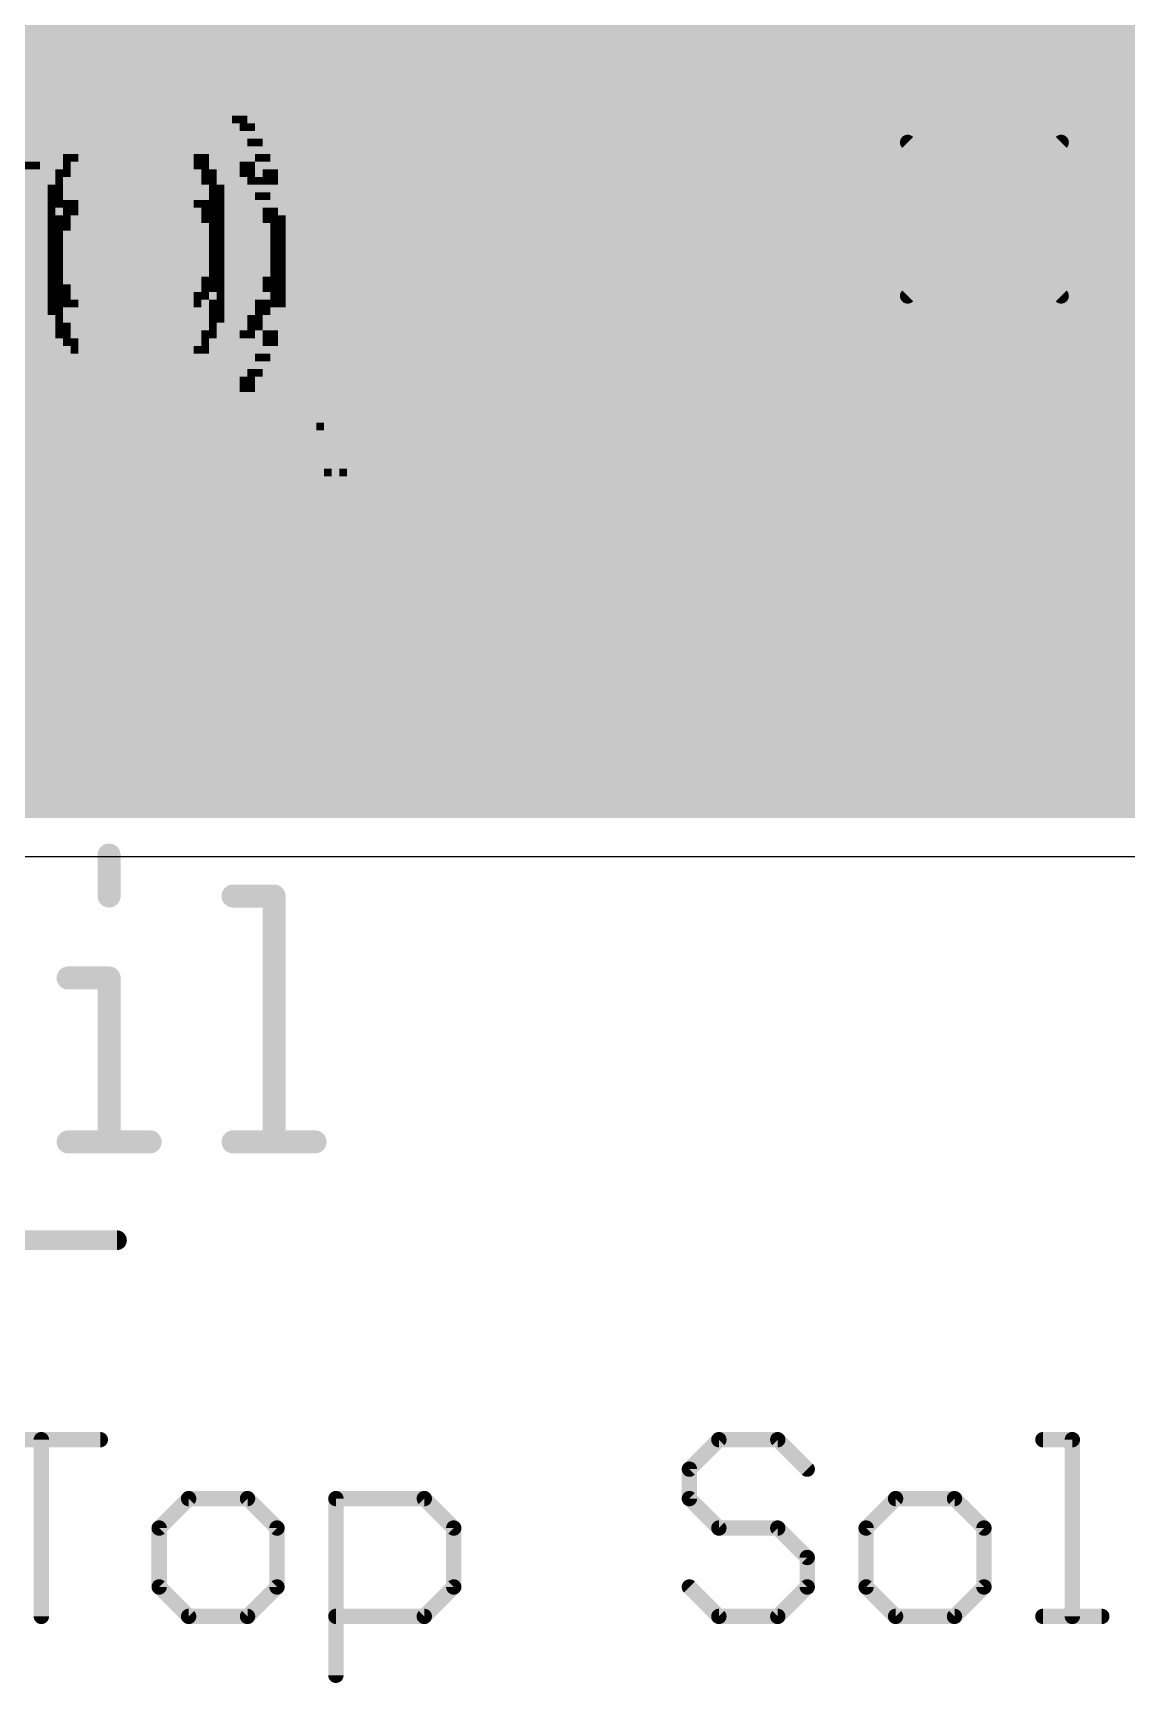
# Model space of a CAD drawing. Extents: x -1.41 to 8.41, y -3.01 to 3.01.
# Drawn here: x 0.6152 to 0.9001, y -0.2153 to 0.2145 of the extents above; entities that cross this region are included whole.
import ezdxf

# ---------------------------------------------------------------- set-up
doc = ezdxf.new("R2010")
doc.units = 0
for name, color, linetype in [('1', 12, 'CONTINUOUS'), ('145', 110, 'CONTINUOUS'), ('15', 6, 'CONTINUOUS'), ('16', 5, 'CONTINUOUS'), ('18', 110, 'CONTINUOUS'), ('2', 4, 'CONTINUOUS'), ('20', 6, 'CONTINUOUS'), ('25', 53, 'CONTINUOUS'), ('26', 53, 'CONTINUOUS'), ('29', 253, 'CONTINUOUS'), ('47', 253, 'CONTINUOUS')]:
    doc.layers.add(name, color=color, linetype=linetype)

# ---------------------------------------------------------------- blocks, each defined once
blk = doc.blocks.new('RECT')
blk.add_solid([(-0.5, -0.5), (0.5, -0.5), (-0.5, 0.5), (0.5, 0.5)])
blk = doc.blocks.new('ROUNDV')
at = {"const_width": 0.5}
blk.add_lwpolyline([(0, -0.25, 1), (0, 0.25, 1), (0, -0.25)], format="xyb", dxfattribs=at)

msp = doc.modelspace()

# ---------------------------------------------------------------- linework, layer by layer
at = {"layer": '1', "const_width": 0.02}
for points in [[(0.02, 0.22), (0.99, 0.22)], [(0.02, 0.2), (0.997483, 0.2)], [(0.02, 0.18), (1.015147, 0.18)], [(0.02, 0.16), (1.18, 0.16)], [(0.02, 0.14), (1.18, 0.14)], [(0.02, 0.12), (1.18, 0.12)], [(0.02, 0.1), (1.18, 0.1)], [(0.02, 0.08), (1.18, 0.08)], [(0.02, 0.06), (1.18, 0.06)], [(0.02, 0.04), (1.18, 0.04)], [(1.18, 0.02), (0.02, 0.02)], [(0.02, 0.02), (1.18, 0.02)]]:
    msp.add_lwpolyline(points, dxfattribs=at)
at = {"layer": '145', "const_width": 0.004}
for points in [[(0.843, 0.186), (0.883, 0.146)], [(0.883, 0.186), (0.843, 0.146)]]:
    msp.add_lwpolyline(points, dxfattribs=at)
at = {"layer": '145', "const_width": 0.002}
for points in [[(0.843707, 0.186707, 1), (0.842293, 0.185293)], [(0.883707, 0.185293, 1), (0.882293, 0.186707)], [(0.842293, 0.146707, 1), (0.843707, 0.145293)], [(0.882293, 0.145293, 1), (0.883707, 0.146707)]]:
    msp.add_lwpolyline(points, format="xyb", dxfattribs=at)
at = {"layer": '15', "const_width": 0.016}
for points in [[(0.018, 0.208), (1.182, 0.208)], [(0.018, 0.192), (1.182, 0.192)], [(0.018, 0.176), (1.182, 0.176)], [(0.018, 0.16), (1.182, 0.16)], [(0.018, 0.144), (1.182, 0.144)], [(0.018, 0.128), (1.182, 0.128)], [(0.018, 0.112), (1.182, 0.112)], [(0.018, 0.096), (1.182, 0.096)], [(0.018, 0.08), (1.182, 0.08)], [(0.018, 0.064), (1.182, 0.064)], [(0.018, 0.048), (1.182, 0.048)], [(0.018, 0.032), (1.182, 0.032)], [(1.182, 0.018), (0.018, 0.018)]]:
    msp.add_lwpolyline(points, dxfattribs=at)
at = {"layer": '16', "const_width": 0.02}
for points in [[(0.02, 0.22), (1.18, 0.22)], [(0.02, 0.2), (1.18, 0.2)], [(0.02, 0.18), (1.18, 0.18)], [(0.02, 0.16), (1.18, 0.16)], [(0.02, 0.14), (1.18, 0.14)], [(0.02, 0.12), (1.18, 0.12)], [(0.02, 0.1), (1.18, 0.1)], [(0.02, 0.08), (1.18, 0.08)], [(0.02, 0.06), (1.18, 0.06)], [(0.02, 0.04), (1.18, 0.04)], [(1.18, 0.02), (0.02, 0.02)], [(0.02, 0.02), (1.18, 0.02)]]:
    msp.add_lwpolyline(points, dxfattribs=at)
at = {"layer": '2', "const_width": 0.016}
for points in [[(0.018, 0.208), (1.182, 0.208)], [(0.018, 0.192), (1.182, 0.192)], [(0.018, 0.176), (1.182, 0.176)], [(0.018, 0.16), (1.182, 0.16)], [(0.018, 0.144), (1.182, 0.144)], [(0.018, 0.128), (1.182, 0.128)], [(0.018, 0.112), (1.182, 0.112)], [(0.018, 0.096), (1.182, 0.096)], [(0.018, 0.08), (1.182, 0.08)], [(0.018, 0.064), (1.182, 0.064)], [(0.018, 0.048), (1.182, 0.048)], [(0.018, 0.032), (1.182, 0.032)], [(1.182, 0.018), (0.018, 0.018)]]:
    msp.add_lwpolyline(points, dxfattribs=at)
at = {"layer": '20'}
msp.add_line((0, 0), (1.2, 0), dxfattribs=at)
at = {"layer": '29', "const_width": 0.004}
for points in [[(0.602, -0.151961), (0.632693, -0.151961)], [(0.617346, -0.198), (0.617346, -0.151961)], [(0.79383, -0.151961), (0.786157, -0.159634)], [(0.809177, -0.151961), (0.79383, -0.151961)], [(0.81685, -0.159634), (0.809177, -0.151961)], [(0.878235, -0.151961), (0.885909, -0.151961)], [(0.885909, -0.151961), (0.885909, -0.198)], [(0.786157, -0.159634), (0.786157, -0.167307)], [(0.655712, -0.167307), (0.648039, -0.17498)], [(0.671059, -0.167307), (0.655712, -0.167307)], [(0.678732, -0.17498), (0.671059, -0.167307)], [(0.694078, -0.213346), (0.694078, -0.167307)], [(0.694078, -0.167307), (0.717098, -0.167307)], [(0.717098, -0.167307), (0.724771, -0.17498)], [(0.786157, -0.167307), (0.79383, -0.17498)], [(0.839869, -0.167307), (0.832196, -0.17498)], [(0.855216, -0.167307), (0.839869, -0.167307)], [(0.862889, -0.17498), (0.855216, -0.167307)], [(0.648039, -0.17498), (0.648039, -0.190327)], [(0.678732, -0.190327), (0.678732, -0.17498)], [(0.724771, -0.17498), (0.724771, -0.190327)], [(0.79383, -0.17498), (0.809177, -0.17498)], [(0.809177, -0.17498), (0.81685, -0.182654)], [(0.832196, -0.17498), (0.832196, -0.190327)], [(0.862889, -0.190327), (0.862889, -0.17498)], [(0.81685, -0.182654), (0.81685, -0.190327)], [(0.648039, -0.190327), (0.655712, -0.198)], [(0.671059, -0.198), (0.678732, -0.190327)], [(0.724771, -0.190327), (0.717098, -0.198)], [(0.79383, -0.198), (0.786157, -0.190327)], [(0.81685, -0.190327), (0.809177, -0.198)], [(0.832196, -0.190327), (0.839869, -0.198)], [(0.855216, -0.198), (0.862889, -0.190327)], [(0.655712, -0.198), (0.671059, -0.198)], [(0.717098, -0.198), (0.694078, -0.198)], [(0.809177, -0.198), (0.79383, -0.198)], [(0.839869, -0.198), (0.855216, -0.198)], [(0.878235, -0.198), (0.893582, -0.198)]]:
    msp.add_lwpolyline(points, dxfattribs=at)
at = {"layer": '29', "const_width": 0.002}
for points in [[(0.618346, -0.151961, 1), (0.616346, -0.151961)], [(0.632693, -0.152961, 1), (0.632693, -0.150961)], [(0.79383, -0.150961, 1), (0.79383, -0.152961)], [(0.794537, -0.152668, 1), (0.793123, -0.151254)], [(0.809884, -0.151254, 1), (0.808469, -0.152668)], [(0.809177, -0.152961, 1), (0.809177, -0.150961)], [(0.878235, -0.150961, 1), (0.878235, -0.152961)], [(0.886909, -0.151961, 1), (0.884909, -0.151961)], [(0.885909, -0.152961, 1), (0.885909, -0.150961)], [(0.787157, -0.159634, 1), (0.785157, -0.159634)], [(0.78545, -0.158927, 1), (0.786864, -0.160341)], [(0.816143, -0.160341, 1), (0.817557, -0.158927)], [(0.655712, -0.166307, 1), (0.655712, -0.168307)], [(0.656419, -0.168014, 1), (0.655005, -0.1666)], [(0.671766, -0.1666, 1), (0.670352, -0.168014)], [(0.671059, -0.168307, 1), (0.671059, -0.166307)], [(0.695078, -0.167307, 1), (0.693078, -0.167307)], [(0.694078, -0.166307, 1), (0.694078, -0.168307)], [(0.717805, -0.1666, 1), (0.716391, -0.168014)], [(0.717098, -0.168307, 1), (0.717098, -0.166307)], [(0.786864, -0.1666, 1), (0.78545, -0.168014)], [(0.785157, -0.167307, 1), (0.787157, -0.167307)], [(0.839869, -0.166307, 1), (0.839869, -0.168307)], [(0.840576, -0.168014, 1), (0.839162, -0.1666)], [(0.855923, -0.1666, 1), (0.854509, -0.168014)], [(0.855216, -0.168307, 1), (0.855216, -0.166307)], [(0.649039, -0.17498, 1), (0.647039, -0.17498)], [(0.647332, -0.174273, 1), (0.648746, -0.175688)], [(0.679732, -0.17498, 1), (0.677732, -0.17498)], [(0.678025, -0.175688, 1), (0.679439, -0.174273)], [(0.725771, -0.17498, 1), (0.723771, -0.17498)], [(0.724064, -0.175688, 1), (0.725478, -0.174273)], [(0.79383, -0.17398, 1), (0.79383, -0.17598)], [(0.793123, -0.175688, 1), (0.794537, -0.174273)], [(0.809884, -0.174273, 1), (0.808469, -0.175688)], [(0.809177, -0.17598, 1), (0.809177, -0.17398)], [(0.833196, -0.17498, 1), (0.831196, -0.17498)], [(0.831489, -0.174273, 1), (0.832903, -0.175688)], [(0.863889, -0.17498, 1), (0.861889, -0.17498)], [(0.862182, -0.175688, 1), (0.863596, -0.174273)], [(0.81785, -0.182654, 1), (0.81585, -0.182654)], [(0.816143, -0.183361, 1), (0.817557, -0.181947)], [(0.648746, -0.18962, 1), (0.647332, -0.191034)], [(0.679439, -0.191034, 1), (0.678025, -0.18962)], [(0.725478, -0.191034, 1), (0.724064, -0.18962)], [(0.786864, -0.18962, 1), (0.78545, -0.191034)], [(0.817557, -0.191034, 1), (0.816143, -0.18962)], [(0.832903, -0.18962, 1), (0.831489, -0.191034)], [(0.863596, -0.191034, 1), (0.862182, -0.18962)], [(0.647039, -0.190327, 1), (0.649039, -0.190327)], [(0.677732, -0.190327, 1), (0.679732, -0.190327)], [(0.723771, -0.190327, 1), (0.725771, -0.190327)], [(0.81585, -0.190327, 1), (0.81785, -0.190327)], [(0.831196, -0.190327, 1), (0.833196, -0.190327)], [(0.861889, -0.190327, 1), (0.863889, -0.190327)], [(0.616346, -0.198, 1), (0.618346, -0.198)], [(0.655712, -0.197, 1), (0.655712, -0.199)], [(0.655005, -0.198707, 1), (0.656419, -0.197293)], [(0.670352, -0.197293, 1), (0.671766, -0.198707)], [(0.671059, -0.199, 1), (0.671059, -0.197)], [(0.694078, -0.197, 1), (0.694078, -0.199)], [(0.716391, -0.197293, 1), (0.717805, -0.198707)], [(0.717098, -0.199, 1), (0.717098, -0.197)], [(0.79383, -0.197, 1), (0.79383, -0.199)], [(0.793123, -0.198707, 1), (0.794537, -0.197293)], [(0.808469, -0.197293, 1), (0.809884, -0.198707)], [(0.809177, -0.199, 1), (0.809177, -0.197)], [(0.839869, -0.197, 1), (0.839869, -0.199)], [(0.839162, -0.198707, 1), (0.840576, -0.197293)], [(0.854509, -0.197293, 1), (0.855923, -0.198707)], [(0.855216, -0.199, 1), (0.855216, -0.197)], [(0.878235, -0.197, 1), (0.878235, -0.199)], [(0.884909, -0.198, 1), (0.886909, -0.198)], [(0.893582, -0.199, 1), (0.893582, -0.197)], [(0.693078, -0.213346, 1), (0.695078, -0.213346)]]:
    msp.add_lwpolyline(points, format="xyb", dxfattribs=at)
at = {"layer": '47'}
for points, const_width in [([(0.634995, 0.000349), (0.634995, -0.010327)], 0.006), ([(0.667289, -0.010327), (0.677965, -0.010327)], 0.006), ([(0.677965, -0.010327), (0.677965, -0.074382)], 0.006), ([(0.62432, -0.031679), (0.634995, -0.031679)], 0.006), ([(0.634995, -0.031679), (0.634995, -0.074382)], 0.006), ([(0.62432, -0.074382), (0.645671, -0.074382)], 0.006), ([(0.667289, -0.074382), (0.688641, -0.074382)], 0.006), ([(0.102559, -0.1), (0.637059, -0.1)], 0.005118)]:
    msp.add_lwpolyline(points, dxfattribs=dict(at, const_width=const_width))
for points, const_width in [([(0.636495, 0.000349, 1), (0.633495, 0.000349)], 0.003), ([(0.667289, -0.008827, 1), (0.667289, -0.011827)], 0.003), ([(0.679465, -0.010327, 1), (0.676465, -0.010327)], 0.003), ([(0.677965, -0.011827, 1), (0.677965, -0.008827)], 0.003), ([(0.633495, -0.010327, 1), (0.636495, -0.010327)], 0.003), ([(0.62432, -0.030179, 1), (0.62432, -0.033179)], 0.003), ([(0.636495, -0.031679, 1), (0.633495, -0.031679)], 0.003), ([(0.634995, -0.033179, 1), (0.634995, -0.030179)], 0.003), ([(0.62432, -0.072882, 1), (0.62432, -0.075882)], 0.003), ([(0.633495, -0.074382, 1), (0.636495, -0.074382)], 0.003), ([(0.645671, -0.075882, 1), (0.645671, -0.072882)], 0.003), ([(0.667289, -0.072882, 1), (0.667289, -0.075882)], 0.003), ([(0.676465, -0.074382, 1), (0.679465, -0.074382)], 0.003), ([(0.688641, -0.075882, 1), (0.688641, -0.072882)], 0.003), ([(0.637059, -0.10128, 1), (0.637059, -0.09872)], 0.002559)]:
    msp.add_lwpolyline(points, format="xyb", dxfattribs=dict(at, const_width=const_width))

# ---------------------------------------------------------------- block references
at = {"layer": '18', "xscale": 0.02, "yscale": 0.02}
msp.add_blockref('ROUNDV', (0.863, 0.166), dxfattribs=at)
msp.add_blockref('ROUNDV', (0.863, 0.166), dxfattribs=at)
at = {"layer": '25', "yscale": 0.002}
for p, xscale in [((0.694, 0.212), 0.01), ((0.695, 0.21), 0.008), ((0.697, 0.208), 0.008), ((0.698, 0.206), 0.01), ((0.682, 0.204), 0.006), ((0.683, 0.202), 0.008), ((0.699, 0.204), 0.008), ((0.7, 0.202), 0.01), ((0.684, 0.2), 0.006), ((0.685, 0.198), 0.008), ((0.701, 0.2), 0.008), ((0.702, 0.198), 0.01), ((0.686, 0.196), 0.006), ((0.687, 0.194), 0.008), ((0.703, 0.196), 0.008), ((0.704, 0.194), 0.01), ((0.669, 0.192), 0.004), ((0.671, 0.19), 0.004), ((0.688, 0.192), 0.006), ((0.689, 0.19), 0.008), ((0.704, 0.192), 0.01), ((0.705, 0.19), 0.008), ((0.672, 0.188), 0.006), ((0.673, 0.186), 0.004), ((0.674, 0.184), 0.006), ((0.69, 0.188), 0.006), ((0.691, 0.186), 0.008), ((0.691, 0.184), 0.008), ((0.706, 0.188), 0.01), ((0.706, 0.186), 0.01), ((0.707, 0.184), 0.008), ((0.625, 0.182), 0.004), ((0.624, 0.18), 0.002), ((0.659, 0.182), 0.004), ((0.659, 0.18), 0.004), ((0.675, 0.182), 0.004), ((0.676, 0.18), 0.006), ((0.692, 0.182), 0.006), ((0.692, 0.18), 0.006), ((0.707, 0.182), 0.008), ((0.708, 0.18), 0.01), ((0.623, 0.178), 0.004), ((0.622, 0.176), 0.002), ((0.661, 0.178), 0.004), ((0.661, 0.176), 0.004), ((0.677, 0.178), 0.004), ((0.677, 0.176), 0.004), ((0.693, 0.178), 0.008), ((0.693, 0.176), 0.008), ((0.708, 0.178), 0.01), ((0.708, 0.176), 0.01), ((0.621, 0.174), 0.004), ((0.621, 0.172), 0.004), ((0.642, 0.172), 0.018), ((0.642, 0.174), 0.014), ((0.663, 0.174), 0.004), ((0.663, 0.172), 0.004), ((0.678, 0.174), 0.006), ((0.678, 0.172), 0.006), ((0.693, 0.174), 0.008), ((0.693, 0.172), 0.008), ((0.709, 0.174), 0.008), ((0.709, 0.172), 0.008), ((0.621, 0.17), 0.004), ((0.62, 0.168), 0.002), ((0.642, 0.17), 0.022), ((0.642, 0.168), 0.022), ((0.663, 0.17), 0.004), ((0.663, 0.168), 0.004), ((0.678, 0.17), 0.006), ((0.678, 0.168), 0.006), ((0.694, 0.17), 0.006), ((0.694, 0.168), 0.006), ((0.709, 0.17), 0.008), ((0.709, 0.168), 0.008), ((0.62, 0.166), 0.002), ((0.62, 0.164), 0.002), ((0.642, 0.166), 0.026), ((0.642, 0.164), 0.026), ((0.663, 0.166), 0.004), ((0.664, 0.164), 0.002), ((0.679, 0.166), 0.004), ((0.679, 0.164), 0.004), ((0.694, 0.166), 0.006), ((0.694, 0.164), 0.006), ((0.709, 0.166), 0.008), ((0.709, 0.164), 0.008), ((0.62, 0.162), 0.002), ((0.62, 0.16), 0.002), ((0.642, 0.162), 0.026), ((0.642, 0.16), 0.026), ((0.663, 0.16), 0.004), ((0.664, 0.162), 0.002), ((0.679, 0.162), 0.004), ((0.679, 0.16), 0.004), ((0.694, 0.162), 0.006), ((0.694, 0.16), 0.006), ((0.709, 0.162), 0.008), ((0.709, 0.16), 0.008), ((0.62, 0.158), 0.002), ((0.621, 0.156), 0.004), ((0.621, 0.154), 0.004), ((0.642, 0.158), 0.022), ((0.642, 0.156), 0.022), ((0.642, 0.154), 0.018), ((0.663, 0.158), 0.004), ((0.663, 0.156), 0.004), ((0.663, 0.154), 0.004), ((0.678, 0.156), 0.006), ((0.678, 0.154), 0.006), ((0.679, 0.158), 0.004), ((0.694, 0.158), 0.006), ((0.694, 0.156), 0.006), ((0.694, 0.154), 0.006), ((0.709, 0.158), 0.008), ((0.709, 0.156), 0.008), ((0.709, 0.154), 0.008), ((0.621, 0.152), 0.004), ((0.622, 0.15), 0.002), ((0.642, 0.152), 0.014), ((0.642, 0.15), 0.01), ((0.661, 0.15), 0.004), ((0.662, 0.152), 0.002), ((0.678, 0.152), 0.006), ((0.677, 0.15), 0.004), ((0.693, 0.152), 0.008), ((0.693, 0.15), 0.008), ((0.708, 0.15), 0.01), ((0.709, 0.152), 0.008), ((0.623, 0.148), 0.004), ((0.624, 0.146), 0.002), ((0.642, 0.148), 0.01), ((0.642, 0.146), 0.01), ((0.659, 0.146), 0.004), ((0.661, 0.148), 0.004), ((0.676, 0.146), 0.006), ((0.677, 0.148), 0.004), ((0.693, 0.148), 0.008), ((0.693, 0.146), 0.008), ((0.708, 0.148), 0.01), ((0.708, 0.146), 0.01), ((0.625, 0.144), 0.004), ((0.641, 0.144), 0.012), ((0.642, 0.142), 0.014), ((0.658, 0.144), 0.002), ((0.675, 0.144), 0.004), ((0.675, 0.142), 0.004), ((0.691, 0.142), 0.008), ((0.692, 0.144), 0.006), ((0.707, 0.144), 0.008), ((0.707, 0.142), 0.008), ((0.642, 0.14), 0.014), ((0.642, 0.138), 0.014), ((0.673, 0.14), 0.004), ((0.673, 0.138), 0.004), ((0.691, 0.14), 0.008), ((0.69, 0.138), 0.006), ((0.706, 0.138), 0.01), ((0.707, 0.14), 0.008), ((0.642, 0.136), 0.014), ((0.642, 0.134), 0.014), ((0.67, 0.134), 0.006), ((0.671, 0.136), 0.004), ((0.689, 0.136), 0.008), ((0.689, 0.134), 0.008), ((0.705, 0.136), 0.008), ((0.705, 0.134), 0.008), ((0.641, 0.13), 0.016), ((0.641, 0.128), 0.016), ((0.642, 0.132), 0.014), ((0.685, 0.128), 0.008), ((0.687, 0.132), 0.008), ((0.687, 0.13), 0.008), ((0.704, 0.132), 0.01), ((0.703, 0.13), 0.008), ((0.703, 0.128), 0.008), ((0.642, 0.126), 0.018), ((0.642, 0.124), 0.018), ((0.683, 0.124), 0.008), ((0.684, 0.126), 0.006), ((0.701, 0.126), 0.008), ((0.701, 0.124), 0.008), ((0.642, 0.122), 0.018), ((0.642, 0.12), 0.018), ((0.682, 0.122), 0.006), ((0.699, 0.122), 0.008), ((0.699, 0.12), 0.008), ((0.641, 0.116), 0.02), ((0.642, 0.118), 0.018), ((0.696, 0.116), 0.01), ((0.697, 0.118), 0.008), ((0.642, 0.114), 0.022), ((0.642, 0.112), 0.022), ((0.69, 0.112), 0.002), ((0.695, 0.114), 0.008), ((0.642, 0.11), 0.022), ((0.642, 0.108), 0.022), ((0.642, 0.106), 0.022), ((0.642, 0.104), 0.022), ((0.677, 0.104), 0.012), ((0.726, 0.104), 0.014), ((0.799, 0.104), 0.012), ((0.641, 0.1), 0.024), ((0.642, 0.098), 0.026), ((0.642, 0.102), 0.022), ((0.677, 0.102), 0.012), ((0.677, 0.1), 0.012), ((0.677, 0.098), 0.012), ((0.726, 0.102), 0.014), ((0.726, 0.1), 0.014), ((0.726, 0.098), 0.014), ((0.798, 0.098), 0.018), ((0.799, 0.102), 0.016), ((0.799, 0.1), 0.016), ((0.642, 0.096), 0.026), ((0.642, 0.094), 0.026), ((0.677, 0.096), 0.012), ((0.677, 0.094), 0.012), ((0.726, 0.096), 0.014), ((0.726, 0.094), 0.014), ((0.799, 0.096), 0.02), ((0.799, 0.094), 0.02), ((0.642, 0.092), 0.026), ((0.642, 0.09), 0.026), ((0.677, 0.092), 0.012), ((0.677, 0.09), 0.012), ((0.726, 0.092), 0.014), ((0.726, 0.09), 0.014), ((0.798, 0.092), 0.022), ((0.799, 0.09), 0.024), ((0.641, 0.088), 0.028), ((0.642, 0.086), 0.03), ((0.677, 0.088), 0.012), ((0.677, 0.086), 0.012), ((0.726, 0.088), 0.014), ((0.726, 0.086), 0.014), ((0.798, 0.086), 0.026), ((0.799, 0.088), 0.024), ((0.642, 0.084), 0.03), ((0.642, 0.082), 0.03), ((0.677, 0.084), 0.012), ((0.677, 0.082), 0.012), ((0.726, 0.084), 0.014), ((0.726, 0.082), 0.014), ((0.79, 0.082), 0.014), ((0.799, 0.084), 0.028), ((0.806, 0.082), 0.014), ((0.889, 0.082), 0.092), ((0.642, 0.08), 0.03), ((0.642, 0.078), 0.03), ((0.677, 0.08), 0.012), ((0.677, 0.078), 0.012), ((0.726, 0.08), 0.014), ((0.726, 0.078), 0.014), ((0.79, 0.08), 0.014), ((0.79, 0.078), 0.014), ((0.807, 0.08), 0.012), ((0.808, 0.078), 0.014), ((0.889, 0.08), 0.092), ((0.889, 0.078), 0.092), ((0.642, 0.076), 0.03), ((0.642, 0.074), 0.03), ((0.677, 0.076), 0.012), ((0.677, 0.074), 0.012), ((0.726, 0.076), 0.014), ((0.726, 0.074), 0.014), ((0.788, 0.076), 0.014), ((0.788, 0.074), 0.014), ((0.808, 0.076), 0.014), ((0.81, 0.074), 0.014), ((0.846, 0.076), 0.006), ((0.846, 0.074), 0.006), ((0.89, 0.076), 0.01), ((0.89, 0.074), 0.01), ((0.641, 0.072), 0.032), ((0.642, 0.07), 0.034), ((0.642, 0.068), 0.034), ((0.677, 0.072), 0.012), ((0.677, 0.07), 0.012), ((0.677, 0.068), 0.012), ((0.726, 0.072), 0.014), ((0.726, 0.07), 0.014), ((0.726, 0.068), 0.014), ((0.786, 0.07), 0.014), ((0.786, 0.068), 0.014), ((0.788, 0.072), 0.014), ((0.81, 0.072), 0.014), ((0.81, 0.07), 0.014), ((0.812, 0.068), 0.014), ((0.846, 0.072), 0.006), ((0.846, 0.07), 0.006), ((0.846, 0.068), 0.006), ((0.867, 0.07), 0.02), ((0.867, 0.068), 0.02), ((0.89, 0.072), 0.01), ((0.89, 0.07), 0.01), ((0.89, 0.068), 0.01), ((0.642, 0.066), 0.034), ((0.642, 0.064), 0.034), ((0.677, 0.066), 0.012), ((0.677, 0.064), 0.012), ((0.726, 0.066), 0.014), ((0.726, 0.064), 0.014), ((0.784, 0.064), 0.014), ((0.786, 0.066), 0.014), ((0.812, 0.066), 0.014), ((0.813, 0.064), 0.012), ((0.846, 0.066), 0.006), ((0.846, 0.064), 0.006), ((0.89, 0.066), 0.01), ((0.89, 0.064), 0.01), ((0.641, 0.06), 0.036), ((0.642, 0.062), 0.034), ((0.677, 0.062), 0.012), ((0.677, 0.06), 0.012), ((0.726, 0.062), 0.014), ((0.726, 0.06), 0.014), ((0.783, 0.06), 0.016), ((0.784, 0.062), 0.014), ((0.814, 0.062), 0.014), ((0.814, 0.06), 0.014), ((0.846, 0.062), 0.006), ((0.846, 0.06), 0.006), ((0.89, 0.062), 0.01), ((0.89, 0.06), 0.01), ((0.641, 0.058), 0.036), ((0.642, 0.056), 0.038), ((0.677, 0.058), 0.012), ((0.692, 0.056), 0.042), ((0.726, 0.058), 0.014), ((0.741, 0.056), 0.044), ((0.782, 0.058), 0.014), ((0.787, 0.056), 0.024), ((0.815, 0.058), 0.012), ((0.816, 0.056), 0.014), ((0.846, 0.058), 0.006), ((0.846, 0.056), 0.006), ((0.861, 0.058), 0.008), ((0.862, 0.056), 0.01), ((0.886, 0.058), 0.018), ((0.887, 0.056), 0.016), ((0.642, 0.054), 0.038), ((0.642, 0.052), 0.038), ((0.692, 0.054), 0.042), ((0.692, 0.052), 0.042), ((0.741, 0.054), 0.044), ((0.741, 0.052), 0.044), ((0.786, 0.054), 0.026), ((0.786, 0.052), 0.026), ((0.816, 0.054), 0.014), ((0.817, 0.052), 0.012), ((0.846, 0.054), 0.006), ((0.846, 0.052), 0.006), ((0.863, 0.054), 0.012), ((0.864, 0.052), 0.014), ((0.888, 0.054), 0.014), ((0.889, 0.052), 0.012), ((0.642, 0.05), 0.038), ((0.642, 0.048), 0.038), ((0.692, 0.05), 0.042), ((0.692, 0.048), 0.042), ((0.741, 0.05), 0.044), ((0.741, 0.048), 0.044), ((0.785, 0.048), 0.028), ((0.786, 0.05), 0.026), ((0.818, 0.05), 0.014), ((0.818, 0.048), 0.014), ((0.846, 0.05), 0.006), ((0.846, 0.048), 0.006), ((0.865, 0.05), 0.016), ((0.866, 0.048), 0.018), ((0.89, 0.05), 0.01), ((0.891, 0.048), 0.008), ((0.641, 0.044), 0.04), ((0.642, 0.042), 0.042), ((0.642, 0.046), 0.038), ((0.692, 0.046), 0.042), ((0.692, 0.044), 0.042), ((0.692, 0.042), 0.042), ((0.741, 0.046), 0.044), ((0.741, 0.044), 0.044), ((0.741, 0.042), 0.044), ((0.784, 0.044), 0.03), ((0.784, 0.042), 0.03), ((0.785, 0.046), 0.028), ((0.82, 0.046), 0.014), ((0.82, 0.044), 0.014), ((0.82, 0.042), 0.014), ((0.889, 0.046), 0.092), ((0.889, 0.044), 0.092), ((0.889, 0.042), 0.092)]:
    msp.add_blockref('RECT', p, dxfattribs=dict(at, xscale=xscale))
at = {"layer": '26', "yscale": 0.002, "rotation": 180}
for p, xscale in [((0.694, 0.2), 0.01), ((0.696, 0.198), 0.01), ((0.697, 0.196), 0.008), ((0.698, 0.194), 0.01), ((0.682, 0.192), 0.006), ((0.683, 0.19), 0.008), ((0.699, 0.192), 0.008), ((0.701, 0.19), 0.008), ((0.684, 0.188), 0.006), ((0.685, 0.186), 0.008), ((0.687, 0.184), 0.008), ((0.701, 0.188), 0.008), ((0.703, 0.186), 0.008), ((0.703, 0.184), 0.008), ((0.615, 0.18), 0.004), ((0.671, 0.18), 0.004), ((0.688, 0.182), 0.006), ((0.689, 0.18), 0.008), ((0.704, 0.182), 0.01), ((0.705, 0.18), 0.008), ((0.671, 0.178), 0.004), ((0.673, 0.176), 0.004), ((0.689, 0.178), 0.008), ((0.691, 0.176), 0.008), ((0.706, 0.178), 0.01), ((0.706, 0.176), 0.01), ((0.674, 0.174), 0.006), ((0.675, 0.172), 0.004), ((0.691, 0.174), 0.008), ((0.692, 0.172), 0.006), ((0.707, 0.174), 0.008), ((0.707, 0.172), 0.008), ((0.625, 0.17), 0.004), ((0.625, 0.168), 0.004), ((0.659, 0.17), 0.004), ((0.66, 0.168), 0.002), ((0.676, 0.17), 0.006), ((0.677, 0.168), 0.004), ((0.692, 0.17), 0.006), ((0.693, 0.168), 0.008), ((0.707, 0.17), 0.008), ((0.708, 0.168), 0.01), ((0.623, 0.166), 0.004), ((0.623, 0.164), 0.004), ((0.661, 0.166), 0.004), ((0.662, 0.164), 0.002), ((0.677, 0.166), 0.004), ((0.678, 0.164), 0.006), ((0.693, 0.166), 0.008), ((0.693, 0.164), 0.008), ((0.708, 0.166), 0.01), ((0.709, 0.164), 0.008), ((0.621, 0.162), 0.004), ((0.621, 0.16), 0.004), ((0.642, 0.16), 0.018), ((0.642, 0.162), 0.014), ((0.663, 0.162), 0.004), ((0.663, 0.16), 0.004), ((0.678, 0.162), 0.006), ((0.679, 0.16), 0.004), ((0.694, 0.162), 0.006), ((0.694, 0.16), 0.006), ((0.709, 0.162), 0.008), ((0.709, 0.16), 0.008), ((0.621, 0.158), 0.004), ((0.621, 0.156), 0.004), ((0.621, 0.154), 0.004), ((0.642, 0.154), 0.026), ((0.642, 0.158), 0.022), ((0.642, 0.156), 0.022), ((0.663, 0.158), 0.004), ((0.664, 0.156), 0.002), ((0.664, 0.154), 0.002), ((0.679, 0.158), 0.004), ((0.679, 0.156), 0.004), ((0.679, 0.154), 0.004), ((0.694, 0.158), 0.006), ((0.695, 0.156), 0.008), ((0.695, 0.154), 0.008), ((0.709, 0.158), 0.008), ((0.709, 0.156), 0.008), ((0.71, 0.154), 0.01), ((0.62, 0.152), 0.002), ((0.62, 0.15), 0.002), ((0.642, 0.152), 0.026), ((0.642, 0.15), 0.026), ((0.664, 0.152), 0.002), ((0.664, 0.15), 0.002), ((0.679, 0.152), 0.004), ((0.679, 0.15), 0.004), ((0.695, 0.152), 0.008), ((0.695, 0.15), 0.008), ((0.71, 0.152), 0.01), ((0.71, 0.15), 0.01), ((0.621, 0.148), 0.004), ((0.621, 0.146), 0.004), ((0.642, 0.148), 0.026), ((0.642, 0.146), 0.022), ((0.664, 0.148), 0.002), ((0.664, 0.146), 0.002), ((0.679, 0.148), 0.004), ((0.679, 0.146), 0.004), ((0.695, 0.148), 0.008), ((0.695, 0.146), 0.008), ((0.71, 0.148), 0.01), ((0.709, 0.146), 0.008), ((0.621, 0.144), 0.004), ((0.621, 0.142), 0.004), ((0.642, 0.144), 0.022), ((0.642, 0.142), 0.018), ((0.663, 0.144), 0.004), ((0.663, 0.142), 0.004), ((0.678, 0.142), 0.006), ((0.679, 0.144), 0.004), ((0.694, 0.144), 0.006), ((0.694, 0.142), 0.006), ((0.709, 0.144), 0.008), ((0.709, 0.142), 0.008), ((0.622, 0.14), 0.002), ((0.623, 0.138), 0.004), ((0.642, 0.14), 0.014), ((0.642, 0.138), 0.01), ((0.663, 0.14), 0.004), ((0.662, 0.138), 0.002), ((0.678, 0.14), 0.006), ((0.678, 0.138), 0.006), ((0.693, 0.138), 0.008), ((0.694, 0.14), 0.006), ((0.709, 0.14), 0.008), ((0.709, 0.138), 0.008), ((0.623, 0.136), 0.004), ((0.625, 0.134), 0.004), ((0.642, 0.136), 0.01), ((0.642, 0.134), 0.01), ((0.661, 0.136), 0.004), ((0.66, 0.134), 0.002), ((0.677, 0.136), 0.004), ((0.677, 0.134), 0.004), ((0.693, 0.136), 0.008), ((0.693, 0.134), 0.008), ((0.708, 0.136), 0.01), ((0.708, 0.134), 0.01), ((0.626, 0.132), 0.002), ((0.642, 0.13), 0.014), ((0.642, 0.128), 0.014), ((0.643, 0.132), 0.012), ((0.659, 0.132), 0.004), ((0.674, 0.128), 0.006), ((0.676, 0.132), 0.006), ((0.675, 0.13), 0.004), ((0.691, 0.128), 0.008), ((0.692, 0.132), 0.006), ((0.692, 0.13), 0.006), ((0.708, 0.132), 0.01), ((0.707, 0.13), 0.008), ((0.707, 0.128), 0.008), ((0.642, 0.126), 0.014), ((0.642, 0.124), 0.014), ((0.671, 0.124), 0.004), ((0.673, 0.126), 0.004), ((0.69, 0.126), 0.006), ((0.69, 0.124), 0.006), ((0.706, 0.126), 0.01), ((0.706, 0.124), 0.01), ((0.614, 0.122), 0.006), ((0.642, 0.122), 0.014), ((0.642, 0.12), 0.014), ((0.671, 0.122), 0.004), ((0.689, 0.122), 0.008), ((0.688, 0.12), 0.006), ((0.704, 0.12), 0.01), ((0.705, 0.122), 0.008), ((0.643, 0.118), 0.016), ((0.643, 0.116), 0.016), ((0.687, 0.118), 0.008), ((0.686, 0.116), 0.006), ((0.703, 0.118), 0.008), ((0.703, 0.116), 0.008), ((0.642, 0.114), 0.018), ((0.642, 0.112), 0.018), ((0.683, 0.112), 0.008), ((0.685, 0.114), 0.008), ((0.702, 0.114), 0.01), ((0.701, 0.112), 0.008), ((0.642, 0.11), 0.018), ((0.642, 0.108), 0.018), ((0.682, 0.11), 0.006), ((0.7, 0.11), 0.01), ((0.699, 0.108), 0.008), ((0.642, 0.106), 0.018), ((0.643, 0.104), 0.02), ((0.697, 0.106), 0.008), ((0.697, 0.104), 0.008), ((0.642, 0.102), 0.022), ((0.642, 0.1), 0.022), ((0.642, 0.098), 0.022), ((0.695, 0.102), 0.008), ((0.692, 0.1), 0.002), ((0.696, 0.1), 0.002), ((0.642, 0.096), 0.022), ((0.642, 0.094), 0.022), ((0.642, 0.092), 0.022), ((0.642, 0.09), 0.022), ((0.701, 0.092), 0.048), ((0.701, 0.09), 0.048), ((0.764, 0.09), 0.05), ((0.765, 0.092), 0.048), ((0.818, 0.092), 0.046), ((0.818, 0.09), 0.046), ((0.856, 0.092), 0.014), ((0.856, 0.09), 0.014), ((0.893, 0.092), 0.012), ((0.893, 0.09), 0.012), ((0.642, 0.086), 0.026), ((0.643, 0.088), 0.024), ((0.7, 0.088), 0.05), ((0.7, 0.086), 0.05), ((0.764, 0.088), 0.05), ((0.764, 0.086), 0.05), ((0.818, 0.088), 0.046), ((0.818, 0.086), 0.046), ((0.856, 0.088), 0.014), ((0.856, 0.086), 0.014), ((0.893, 0.088), 0.012), ((0.893, 0.086), 0.012), ((0.642, 0.084), 0.026), ((0.642, 0.082), 0.026), ((0.7, 0.084), 0.05), ((0.7, 0.082), 0.05), ((0.764, 0.084), 0.05), ((0.764, 0.082), 0.05), ((0.818, 0.084), 0.046), ((0.818, 0.082), 0.046), ((0.856, 0.084), 0.014), ((0.856, 0.082), 0.014), ((0.893, 0.084), 0.012), ((0.893, 0.082), 0.012), ((0.642, 0.08), 0.026), ((0.642, 0.078), 0.026), ((0.7, 0.08), 0.05), ((0.681, 0.078), 0.012), ((0.719, 0.078), 0.012), ((0.764, 0.08), 0.05), ((0.745, 0.078), 0.012), ((0.782, 0.078), 0.014), ((0.818, 0.08), 0.046), ((0.835, 0.078), 0.012), ((0.856, 0.08), 0.014), ((0.856, 0.078), 0.014), ((0.893, 0.08), 0.012), ((0.893, 0.078), 0.012), ((0.642, 0.074), 0.03), ((0.643, 0.076), 0.028), ((0.681, 0.076), 0.012), ((0.681, 0.074), 0.012), ((0.719, 0.076), 0.012), ((0.719, 0.074), 0.012), ((0.745, 0.076), 0.012), ((0.745, 0.074), 0.012), ((0.782, 0.076), 0.014), ((0.782, 0.074), 0.014), ((0.835, 0.076), 0.012), ((0.835, 0.074), 0.012), ((0.856, 0.076), 0.014), ((0.856, 0.074), 0.014), ((0.893, 0.076), 0.012), ((0.893, 0.074), 0.012), ((0.642, 0.072), 0.03), ((0.642, 0.07), 0.03), ((0.642, 0.068), 0.03), ((0.681, 0.072), 0.012), ((0.7, 0.07), 0.05), ((0.7, 0.068), 0.05), ((0.719, 0.072), 0.012), ((0.745, 0.072), 0.012), ((0.764, 0.07), 0.05), ((0.764, 0.068), 0.05), ((0.782, 0.072), 0.014), ((0.825, 0.068), 0.032), ((0.835, 0.072), 0.012), ((0.835, 0.07), 0.012), ((0.856, 0.072), 0.014), ((0.856, 0.07), 0.014), ((0.856, 0.068), 0.014), ((0.893, 0.072), 0.012), ((0.893, 0.07), 0.012), ((0.893, 0.068), 0.012), ((0.642, 0.066), 0.03), ((0.642, 0.064), 0.03), ((0.7, 0.066), 0.05), ((0.7, 0.064), 0.05), ((0.764, 0.066), 0.05), ((0.764, 0.064), 0.05), ((0.825, 0.066), 0.032), ((0.825, 0.064), 0.032), ((0.856, 0.066), 0.014), ((0.856, 0.064), 0.014), ((0.893, 0.066), 0.012), ((0.893, 0.064), 0.012), ((0.642, 0.062), 0.03), ((0.643, 0.06), 0.032), ((0.7, 0.062), 0.05), ((0.7, 0.06), 0.05), ((0.764, 0.062), 0.05), ((0.764, 0.06), 0.05), ((0.825, 0.062), 0.032), ((0.825, 0.06), 0.032), ((0.856, 0.062), 0.014), ((0.856, 0.06), 0.014), ((0.893, 0.062), 0.012), ((0.893, 0.06), 0.012), ((0.642, 0.058), 0.034), ((0.642, 0.056), 0.034), ((0.7, 0.058), 0.05), ((0.701, 0.056), 0.048), ((0.764, 0.058), 0.05), ((0.764, 0.056), 0.05), ((0.825, 0.058), 0.032), ((0.825, 0.056), 0.032), ((0.856, 0.058), 0.014), ((0.856, 0.056), 0.014), ((0.893, 0.058), 0.012), ((0.893, 0.056), 0.012), ((0.642, 0.054), 0.034), ((0.642, 0.052), 0.034), ((0.702, 0.054), 0.046), ((0.694, 0.052), 0.018), ((0.719, 0.052), 0.012), ((0.766, 0.054), 0.046), ((0.757, 0.052), 0.016), ((0.782, 0.052), 0.014), ((0.825, 0.054), 0.032), ((0.835, 0.052), 0.012), ((0.856, 0.054), 0.014), ((0.856, 0.052), 0.014), ((0.893, 0.054), 0.012), ((0.893, 0.052), 0.012), ((0.642, 0.05), 0.034), ((0.643, 0.048), 0.036), ((0.692, 0.05), 0.018), ((0.691, 0.048), 0.016), ((0.719, 0.05), 0.012), ((0.719, 0.048), 0.012), ((0.754, 0.048), 0.018), ((0.756, 0.05), 0.018), ((0.782, 0.05), 0.014), ((0.782, 0.048), 0.014), ((0.835, 0.05), 0.012), ((0.835, 0.048), 0.012), ((0.856, 0.05), 0.014), ((0.856, 0.048), 0.014), ((0.893, 0.05), 0.012), ((0.893, 0.048), 0.012), ((0.642, 0.044), 0.038), ((0.642, 0.042), 0.038), ((0.643, 0.046), 0.036), ((0.688, 0.044), 0.018), ((0.687, 0.042), 0.016), ((0.69, 0.046), 0.018), ((0.719, 0.046), 0.012), ((0.719, 0.044), 0.012), ((0.719, 0.042), 0.012), ((0.75, 0.042), 0.018), ((0.752, 0.044), 0.018), ((0.753, 0.046), 0.016), ((0.782, 0.046), 0.014), ((0.782, 0.044), 0.014), ((0.782, 0.042), 0.014), ((0.818, 0.044), 0.046), ((0.818, 0.042), 0.046), ((0.835, 0.046), 0.012), ((0.856, 0.046), 0.014), ((0.874, 0.044), 0.05), ((0.874, 0.042), 0.05), ((0.893, 0.046), 0.012), ((0.642, 0.04), 0.038), ((0.642, 0.038), 0.038), ((0.684, 0.038), 0.018), ((0.686, 0.04), 0.018), ((0.719, 0.04), 0.012), ((0.719, 0.038), 0.012), ((0.747, 0.038), 0.016), ((0.749, 0.04), 0.016), ((0.782, 0.04), 0.014), ((0.782, 0.038), 0.014), ((0.818, 0.04), 0.046), ((0.818, 0.038), 0.046), ((0.874, 0.04), 0.05), ((0.874, 0.038), 0.05), ((0.642, 0.036), 0.038), ((0.642, 0.034), 0.038), ((0.682, 0.034), 0.018), ((0.683, 0.036), 0.016), ((0.719, 0.036), 0.012), ((0.719, 0.034), 0.012), ((0.746, 0.036), 0.018), ((0.745, 0.034), 0.016), ((0.782, 0.036), 0.014), ((0.782, 0.034), 0.014), ((0.818, 0.036), 0.046), ((0.818, 0.034), 0.046), ((0.873, 0.036), 0.048), ((0.874, 0.034), 0.046), ((0.642, 0.03), 0.042), ((0.643, 0.032), 0.04), ((0.68, 0.032), 0.018), ((0.679, 0.03), 0.016), ((0.719, 0.032), 0.012), ((0.719, 0.03), 0.012), ((0.742, 0.03), 0.018), ((0.743, 0.032), 0.016), ((0.782, 0.032), 0.014), ((0.782, 0.03), 0.014), ((0.818, 0.032), 0.046), ((0.818, 0.03), 0.046), ((0.874, 0.032), 0.046), ((0.874, 0.03), 0.038)]:
    msp.add_blockref('RECT', p, dxfattribs=dict(at, xscale=xscale))

doc.saveas('drawing.dxf')
